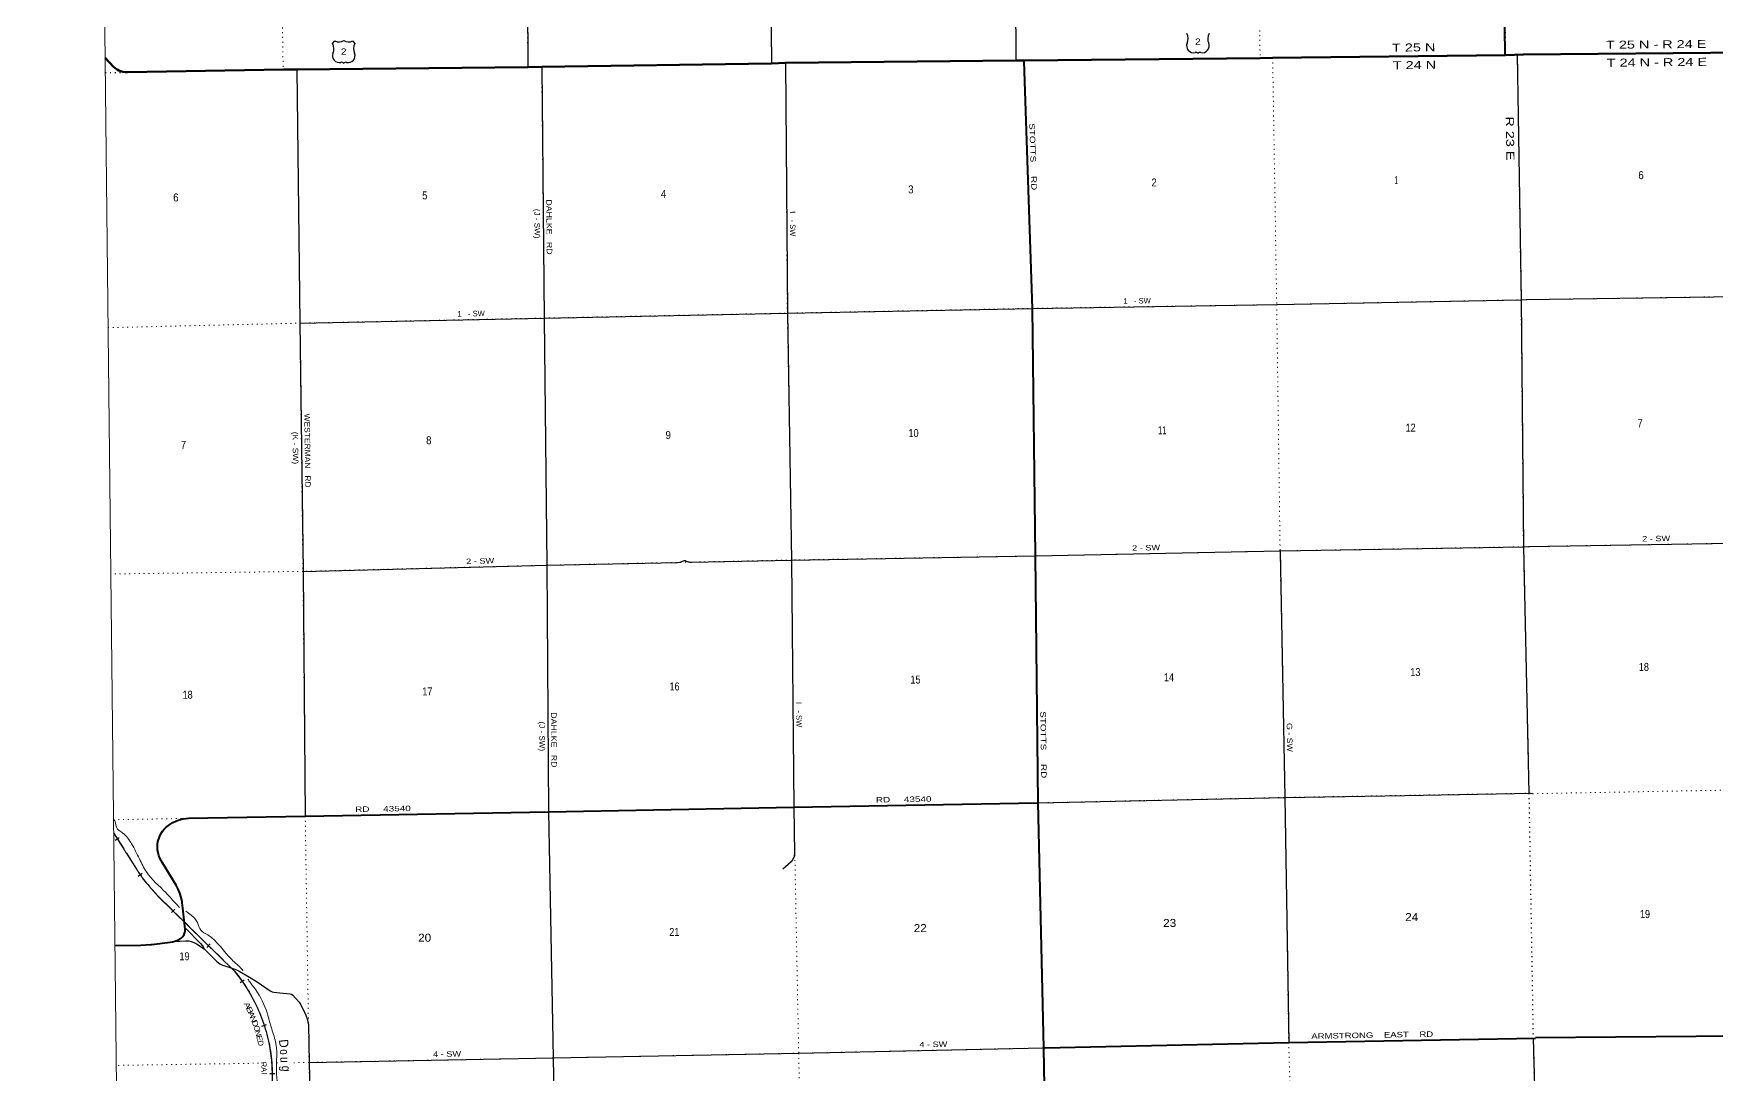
# Model space of a CAD drawing. Header units: feet. Extents: x 246606 to 497223, y 1368 to 189004.
# Drawn here: x 246606 to 283413, y 20790 to 43570 of the extents above; entities that cross this region are included whole.
import ezdxf
from ezdxf.enums import TextEntityAlignment as Align

# ---------------------------------------------------------------- set-up
doc = ezdxf.new("R2010")
doc.units = ezdxf.units.FT
doc.header["$LTSCALE"] = 70
doc.linetypes.add('DOTTED', pattern=[1.5, 0.3, -1.2])
doc.linetypes.add('LONG_DASHED', pattern=[7.5, 6, -1.5])
for name, color, linetype, lineweight in [('16', 7, 'Continuous', 25), ('20', 7, 'Continuous', 70), ('26', 7, 'Continuous', 40), ('29', 7, 'Continuous', 25), ('30', 7, 'Continuous', 25), ('34', 7, 'Continuous', 25), ('39', 7, 'Continuous', 13), ('4', 7, 'Continuous', 13), ('6', 7, 'DOTTED', 25), ('63', 7, 'Continuous', 25), ('7', 7, 'DOTTED', 13)]:
    doc.layers.add(name, color=color, linetype=linetype, lineweight=lineweight)
doc.layers.add('27', color=7, linetype='Continuous')
doc.layers.add('41', color=7, linetype='Continuous')

msp = doc.modelspace()

# ---------------------------------------------------------------- linework, layer by layer
at = {"layer": '16'}
for p, q in [((253145.45, 43353.14), (253196.76, 43411.9)), ((253388.52, 43417.87), (253388.24, 43417.67)), ((253580.61, 43411.99), (253632, 43353.14))]:
    msp.add_line(p, q, dxfattribs=at)
for centre, radius, start, end in [((271637.14, 43459.69), 222.05, 332.97043, 29.75871), ((272509.64, 43459.69), 222.05, 150.24129, 207.02957), ((253291.66, 43087.61), 151.42, 159.09177, 283.81923), ((252952.47, 43242.51), 222.05, 332.97043, 29.75871), ((253287.84, 43569.56), 182.07, 239.97227, 303.45418), ((253489.62, 43569.06), 181.52, 236.33975, 300.08743), ((253489.61, 43569.56), 182.07, 236.54582, 236.59441), ((253485.78, 43087.61), 151.42, 256.18077, 20.90823), ((253824.97, 43242.51), 222.05, 150.24129, 207.02957), ((271976.33, 43304.79), 151.42, 159.09177, 283.81923), ((272170.45, 43304.79), 151.42, 256.18077, 20.90823)]:
    msp.add_arc(centre, radius, start, end, dxfattribs=at)
for centre, major_axis, start_param, end_param in [((272031.67, 43105.97), (-19.56, 51.67), 4.95877769, 6.28318531), ((272115.12, 43105.97), (19.56, 51.67), 0, 1.32637542), ((253347, 42888.79), (-19.56, 51.67), 4.95877769, 6.28318531), ((253430.45, 42888.79), (19.56, 51.67), 0, 1.32637542)]:
    msp.add_ellipse(centre, major_axis=major_axis, ratio=0.929097, start_param=start_param, end_param=end_param, dxfattribs=at)
at = {"layer": '20'}
msp.add_line((278797.13, 43099.33), (279191.06, 43111.4), dxfattribs=at)
for points in [[(268271.51, 42984.33), (273431.86, 43035.37), (273707.15, 43040.51), (278797.13, 43099.33)], [(279190.23, 43111.37), (284106.74, 43157.94), (284297.91, 43161.7), (289466.07, 43221.04), (289609, 43218.31), (294756.91, 43291.57)], [(268271.51, 42984.33), (268090.66, 42981.58), (263054.91, 42929.03), (262745.47, 42919.72), (257719.87, 42843.04), (257414.43, 42837.77), (252366.62, 42785.17), (252071.22, 42783.98), (248662.71, 42725.33), (248652.62, 42725.34), (248606, 42728.33), (248559.94, 42736.19), (248514.95, 42748.81), (248471.53, 42766.07), (248430.15, 42787.77), (248391.27, 42813.67), (248355.31, 42843.5), (248167.98, 43037.81)]]:
    msp.add_lwpolyline(points, dxfattribs=at)
at = {"layer": '26'}
for points in [[(278797.13, 43099.33), (278796.79, 43124.33), (278736.67, 47591.36)], [(279457.01, 21596.17), (284731.93, 21637.76), (290040.14, 21791.07), (295360.52, 21934.42), (295244.66, 27272.7), (295244.16, 27295.6), (295243.63, 27322.7), (295139.85, 32655.04), (295047.57, 38022.58), (294960.57, 43270.44), (294960.16, 43295.44)], [(268580.31, 26732.92), (268580.31, 26732.95), (268516.95, 32136.81), (268455.54, 37556.79), (268272.36, 42959.33), (268271.51, 42984.33)], [(248381.75, 23611.94), (248950.62, 23617.29), (249165.96, 23632.63), (249194.62, 23636.39), (249593.78, 23685.52), (249644.18, 23692.9), (249693.52, 23705.5), (249741.29, 23723.19), (249786.94, 23745.78), (249829.98, 23773.02), (249854.33, 23791.45), (249870.79, 23809.4), (249885.29, 23828.96), (249897.66, 23849.93), (249907.77, 23872.08), (249915.51, 23895.17), (249920.79, 23918.93), (249923.56, 23943.12), (249923.79, 23967.47), (249923.55, 23972.01), (249871.89, 24426.17), (249854.12, 24543.25), (249851.46, 24565.7), (249833.78, 24661.71), (249806.15, 24755.35), (249768.89, 24845.59), (249722.4, 24931.43), (249426.84, 25416.83), (249393.06, 25468.49), (249364.86, 25523.39), (249342.55, 25580.94), (249326.38, 25640.5), (249316.53, 25701.43), (249313.09, 25763.06), (249316.12, 25824.7), (249325.58, 25885.7), (249341.36, 25945.37), (249363.29, 26003.06), (249391.13, 26058.15), (249424.58, 26110.02), (249463.26, 26158.11), (249506.76, 26201.9), (249554.6, 26240.9), (249582.22, 26259.92), (249648.01, 26301.2), (249717.76, 26335.37), (249790.7, 26362.06), (249866.02, 26380.98), (249942.92, 26391.93), (249991.51, 26394.66), (252547.17, 26442.64), (257868.12, 26534.62), (263235.26, 26636.85), (268557.32, 26732.51), (268580.31, 26732.92)], [(268797.27, 15973.95), (268699.8, 21363.57), (268699.66, 21369.64), (268580.31, 26732.92)], [(268699.66, 21369.64), (268722.77, 21370.15), (274058.81, 21487.93), (279457.61, 21580.93)]]:
    msp.add_lwpolyline(points, dxfattribs=at)
at = {"layer": '29'}
for p, q in [((257391.48, 47337.58), (257414.43, 42837.77)), ((262708.37, 47398.91), (262745.47, 42919.72)), ((268064.1, 47461.94), (268090.66, 42981.58)), ((279056.31, 43112.46), (279141.65, 37742.93)), ((279324.18, 32342.05), (284470.38, 32428.54)), ((276598.92, 26896.13), (279391.21, 26944.82)), ((263233.26, 26632.82), (263244.51, 26633.03)), ((279403.88, 21580), (279502.48, 17956.05))]:
    msp.add_line(p, q, dxfattribs=at)
for points in [[(252366.62, 42785.17), (252428.54, 37238.3), (252498.06, 31800.23), (252547.17, 26442.64)], [(257719.87, 42843.04), (257773.58, 37336.42), (257832.91, 31934.56), (257868.12, 26534.62), (257971.6, 21149.05), (258065, 15771.5), (258087.53, 12585.12), (258093.02, 12306.9), (258095.08, 11811.18), (258095.08, 11554.07), (258106.39, 11032.64)], [(263054.91, 42929.03), (263092.43, 37452.56), (263185.96, 32040.76), (263235.26, 26636.85), (263252, 25623.1)], [(279254.97, 37747.92), (284381.87, 37824.32), (289728.9, 37913.5)], [(252428.56, 37232.26), (257773.55, 37344.47), (263092.43, 37452.56), (268455.54, 37556.79), (273796.62, 37638.77), (279141.65, 37742.93), (279257.46, 37748.03)], [(279141.65, 37742.93), (279192.95, 32339.03), (279312.54, 26943.46)], [(260687.41, 31995.48), (260733.67, 31999.63), (260761.34, 32005.96), (260820, 32028.63), (260841.66, 32034.31), (260854.33, 32034.31), (260865.33, 32032.64), (260922.66, 32011.29), (260935.65, 32006.97), (260957.32, 32003.29), (260992.96, 32000.88)], [(260992.96, 32000.88), (263185.93, 32048.82), (268516.95, 32136.81), (273869.98, 32247.04), (279192.95, 32339.03), (279324.38, 32342.05)], [(273869.98, 32247.04), (273975.51, 26851.42), (274058.81, 21487.93)], [(252498.06, 31800.23), (257842.97, 31932.59), (260687.41, 31995.48)], [(268582.32, 26732.96), (273975.51, 26851.42), (276598.92, 26896.13)], [(263252, 25623.1), (263241.64, 25560.74), (263227.89, 25519.49), (263201.21, 25474.99), (263176.14, 25445.05), (262995.01, 25280.01)], [(249926.15, 23992.91), (250259.29, 23655.48), (250301.34, 23605.32), (250315.9, 23579.43), (250339.34, 23538.16)], [(249670.67, 23700), (249938.27, 23712.91), (249997.3, 23710.49), (250051.48, 23699.96), (250112.12, 23678.13), (250167.92, 23648.19), (250339.34, 23538.16)], [(250339.34, 23538.16), (250616.7, 23260.67), (250675.72, 23212.93), (250704.83, 23195.13), (250742.84, 23179.76), (250982.19, 23098.86), (251041.22, 23075.39), (251098.63, 23047.08), (251328.28, 22917.64), (251493.24, 22817.32), (251781.11, 22616.68), (251819.91, 22597.25), (251861.97, 22587.55), (251988.12, 22571.37), (252214.53, 22551.95), (252246.86, 22543.85), (252279.22, 22526.06), (252337.44, 22458.11), (252411.82, 22370.72), (252450.65, 22312.48), (252557.38, 22085.95), (252593.76, 21986.44), (252606.7, 21931.42), (252614.79, 21878.67)], [(252614.79, 21878.67), (252630.58, 21050.95), (252658.73, 19727.42), (252658.73, 19515.87), (252664.42, 19057.79), (252672.56, 18693.29), (252683.94, 18288.09), (252698.18, 17535.07)], [(252630.58, 21050.95), (257971.6, 21149.05), (263340.74, 21253.31), (268697.77, 21369.6)]]:
    msp.add_lwpolyline(points, dxfattribs=at)
at = {"layer": '34', "lineweight": 13}
msp.add_line((248353.9, 26078.23), (248867.21, 25263.25), dxfattribs=at)
msp.add_lwpolyline([(249130.75, 24911.33), (249332.48, 24687.04), (250991.31, 23057.44)], dxfattribs=at)
for centre, radius, start, end in [((251153.5, 26700.73), 2700.64, 212.1592, 221.4972), ((248215.8, 20750.91), 3608.81, 0.62588, 39.72763)]:
    msp.add_arc(centre, radius, start, end, dxfattribs=at)
at = {"layer": '39'}
for points in [[(248351.28, 26378.04), (248356.52, 26375.03), (248418.47, 26200.38), (248559.65, 26070.03), (248749.48, 25833.12), (248919.55, 25509.52), (249073.41, 25220.1), (249497.18, 24768.61), (249745.42, 24497.7), (249795.19, 24445.53)], [(249936.37, 24360.35), (250051.74, 24277.37), (250189.03, 24112.76), (250262.01, 23949.9), (250415.16, 23841.76), (250937.75, 23302.04), (251158.93, 23092.68), (251185.41, 23059.97)], [(251292.89, 22871.5), (251339.62, 22809.19), (251636.84, 22336.03), (251813.83, 21784.86), (251905.52, 21462.95), (251922.55, 20707.7), (251915.9, 19839.55), (251888.55, 19806.22)]]:
    msp.add_spline(points, degree=3, dxfattribs=at)
at = {"layer": '4'}
msp.add_lwpolyline([(246606.45, 184933.96), (277430.77, 185294.38), (308254.57, 185697.19), (339077.78, 186142.4), (369900.35, 186630.01), (400722.22, 187160.02), (431543.33, 187732.43), (462363.63, 188347.22), (493183.04, 189004.41), (497222.97, 5471.78), (466151.09, 4809.2), (435078.34, 4189.37), (404004.75, 3612.28), (372930.4, 3077.93), (341855.35, 2586.32), (310779.64, 2137.47), (279703.36, 1731.35), (248626.54, 1367.98)], close=True, dxfattribs=at)
at = {"layer": '6'}
msp.add_line((278736.67, 47591.36), (278797.13, 43099.33), dxfattribs=at)
for points in [[(279190.23, 43111.37), (284106.74, 43157.94), (284297.91, 43161.7), (289466.07, 43221.04), (289609, 43218.31), (294756.91, 43291.57), (294960.16, 43295.44), (300102.03, 43368.64), (300244.9, 43371.96), (305475.14, 43466.12), (305575.75, 43469.06), (310210.61, 43503.18)], [(248171.52, 42715.84), (252065.2, 42783.95), (252366.62, 42785.17), (257414.43, 42837.77), (257719.87, 42843.04), (262745.47, 42919.72), (263054.91, 42929.03), (268090.66, 42981.58), (268271.51, 42984.33), (273431.86, 43035.37), (273707.15, 43040.51), (278797.13, 43099.33), (279056.31, 43112.46), (279191.06, 43111.36)], [(279056.31, 43112.46), (279141.65, 37742.93), (279192.95, 32339.03), (279312.54, 26943.46), (279403.88, 21580), (279502.47, 17956.41)]]:
    msp.add_lwpolyline(points, dxfattribs=at)
at = {"layer": '63'}
for p, q in [((248386.04, 25917.92), (248479.63, 25976.87)), ((248889.62, 25127.65), (248979.94, 25191.52)), ((249618.94, 24330.63), (249696.46, 24409.53)), ((250391.68, 23567.85), (250469.19, 23646.76)), ((251121.84, 22799.03), (251212.3, 22862.68)), ((251595.88, 21844.76), (251700.98, 21879.26)), ((251770.68, 20807.23), (251881.27, 20809.68))]:
    msp.add_line(p, q, dxfattribs=at)
at = {"layer": '63', "linetype": 'LONG_DASHED'}
msp.add_lwpolyline([(248354.6, 26079.19), (248868.14, 25263.84), (248876.7, 25250.29), (248902.21, 25210.86), (248928.5, 25171.76), (248955.77, 25133.19), (248983.29, 25095.16), (249011.57, 25057.48), (249040.86, 25020.31), (249070.36, 24983.7), (249100.48, 24947.62), (249131.57, 24912.06), (249333.28, 24687.8), (250992.12, 23058.18), (251032.26, 23009.33), (251071.01, 22959.86), (251108.94, 22909.71), (251146.53, 22858.81), (251182.8, 22807.28), (251217.99, 22755.32), (251252.86, 22702.64), (251286.4, 22649.3), (251318.86, 22595.54), (251350.73, 22540.82), (251381.29, 22485.96), (251411.3, 22430.64), (251440.21, 22374.39), (251467.82, 22318.02), (251494.6, 22260.95), (251520.59, 22203.69), (251545.46, 22145.52), (251569.33, 22087.43), (251592.08, 22028.42), (251613.82, 21969.5), (251634.72, 21909.9), (251654.33, 21850.15), (251672.87, 21790), (251690.63, 21729.66), (251707.05, 21668.67), (251722.68, 21607.5), (251737.01, 21546.19), (251750.57, 21484.7), (251762.55, 21422.84), (251773.74, 21360.8), (251783.92, 21298.85), (251793.03, 21236.49), (251800.85, 21173.99), (251807.6, 21111.07), (251813.62, 21048.48), (251818.07, 20985.52), (251821.49, 20922.66), (251824.13, 20859.62), (251825.53, 20796.93), (251825.5, 20790.34), (251857.48, 18630.37)], dxfattribs=at)
at = {"layer": '7'}
for p, q in [((273402.65, 47526.05), (273431.86, 43035.37)), ((251986.63, 47276.52), (252065.2, 42783.95)), ((257414.43, 42837.77), (257391.48, 47337.58)), ((262708.37, 47398.91), (262745.47, 42919.72)), ((268090.66, 42981.58), (268064.1, 47461.94)), ((251523.46, 21034.09), (248410.64, 20986.68)), ((251939.27, 21040.42), (251769.73, 21037.84))]:
    msp.add_line(p, q, dxfattribs=at)
for points in [[(252366.62, 42785.17), (252428.56, 37232.26), (252498.06, 31800.23), (252547.17, 26442.64), (252630.58, 21050.95), (252737.92, 15705.69), (252780.79, 10402.46), (252823.7, 5089.16), (252909.92, 1415.54)], [(258247.46, 1475.91), (258136.7, 5158.95), (258107.87, 10468.28), (258065, 15771.5), (257971.6, 21149.05), (257868.12, 26534.62), (257832.91, 31934.56), (257773.55, 37344.47), (257719.87, 42843.04)], [(263054.91, 42929.03), (263092.43, 37452.56), (263185.93, 32048.82), (263235.26, 26636.85), (263340.74, 21253.31), (263444.15, 15883.86), (263539.56, 10506.32), (263512.41, 5124.25), (263579.06, 1537.49)], [(268995.38, 1601.33), (268967.86, 5253.03), (268900.71, 10598.46), (268797.27, 15973.95), (268697.77, 21369.6), (268582.32, 26732.96), (268516.95, 32136.81), (268455.54, 37556.79), (268271.51, 42984.33)], [(273707.15, 43040.51), (273796.62, 37638.77), (273869.98, 32247.04), (273975.51, 26851.42), (274058.81, 21487.93), (274216.62, 16084.45), (274253.84, 10684.52), (274353.15, 5337.21), (274385.37, 1666.14)], [(279254.97, 37747.92), (284381.87, 37824.32), (289728.9, 37913.5), (295047.57, 38022.58), (300360, 38153.76), (305678.31, 38303.14), (310280.43, 38427.7)], [(248232.94, 37133.9), (252428.56, 37232.26), (257773.55, 37344.47), (263092.43, 37452.56), (268455.54, 37556.79), (273796.62, 37638.77), (279257.5, 37745.19)], [(310354.22, 33063.2), (305784.37, 32969.99), (300454.19, 32798.34), (295139.85, 32655.04), (289833.13, 32560.19), (284470.38, 32428.54), (279324.18, 32342.05)], [(279324.38, 32342.05), (279192.95, 32339.03), (273869.98, 32247.04), (268516.95, 32136.81), (263185.93, 32048.82), (257832.91, 31934.56), (252498.06, 31800.23), (248292.27, 31742.7)], [(279392.27, 26933.95), (284601.19, 27029.12), (289933.84, 27150.41), (295244.12, 27297.7), (300554.54, 27428.86), (305898.83, 27598.63), (310427.42, 27742.15)], [(248351.47, 26363.1), (252547.17, 26442.64), (257868.12, 26534.62), (263235.26, 26636.85), (268582.32, 26732.96), (273975.51, 26851.42), (279391.21, 26944.82)], [(310500.9, 22401.23), (306003.1, 22241.28), (300644.5, 22095.57), (295360.52, 21934.42), (290040.14, 21791.07), (284731.93, 21637.76), (279457.01, 21596.17)], [(279457.61, 21580.93), (274058.81, 21487.93), (268697.77, 21369.6), (263340.74, 21253.31), (257971.6, 21149.05), (252630.58, 21050.95), (252207.18, 21044.5)]]:
    msp.add_lwpolyline(points, dxfattribs=at)

# ---------------------------------------------------------------- texts
at = {"layer": '16', "width": 1.2}
for p in [(272072.04, 43323.28), (253387.38, 43106.1)]:
    msp.add_text(' 2 ', height=140, dxfattribs=at).set_placement(p, align=Align.CENTER)
at = {"layer": '27'}
for s, rotation, width, p in [('STOTTS     RD', 271.942, 1.35, (268383.02, 41607.29)), ('STOTTS     RD', 270.672, 1.35, (268626.8, 28738.62)), ('RD     43540', 1.03, 1.35, (265029.02, 26739.1)), ('RD     43540', 0.99, 1.35, (253639.56, 26531.53)), ('ARMSTRONG    EAST    RD', 0.987, 1.3, (274554.35, 21567.03))]:
    msp.add_text(s, height=120, rotation=rotation, dxfattribs=dict(at, width=width)).set_placement(p)
at = {"layer": '30'}
for s, rotation, width, p in [('DAHLKE   RD', 270.559, 1.2, (257818.2, 39941.72)), ('(J - SW)', 270.559, 1.1, (257557.96, 39734.1)), ('WESTERMAN   RD', 270.732, 1.15, (252526.65, 35253.14)), ('(K - SW)', 270.732, 1.15, (252269.01, 34853.92)), ('2 - SW', 0.963, 1.25, (281790.84, 32453.52)), ('2 - SW', 1.419, 1.25, (256067.95, 31958.66)), ('2 - SW', 1.18, 1.25, (270634.4, 32250.43)), ('(J - SW)', 270.374, 1.1, (257665.46, 28512.83)), ('DAHLKE   RD', 270.374, 1.2, (257923.9, 28715.44)), ('G - SW', 271.12, 1.2, (274013.67, 28479.88)), ('4 - SW', 1.244, 1.25, (265980.38, 21380.63)), ('4 - SW', 1.052, 1.25, (255343.78, 21170.8))]:
    msp.add_text(s, height=120, rotation=rotation, dxfattribs=dict(at, width=width)).set_placement(p)
for s, rotation, p in [('I   - SW', 270.393, (263147.14, 39684.54)), ('1   - SW', 0.879, (270444.25, 37657.32)), ('1   - SW', 1.203, (255877.45, 37374.68)), ('I   - SW', 270.522, (263284.27, 28940.32))]:
    msp.add_text(s, height=120, rotation=rotation, dxfattribs=at).set_placement(p)
at = {"layer": '41'}
for s, rotation, width, p in [('D', 275.833, 0.95, (251979.59, 21455.74)), ('o', 273.169, 0.8, (251993.84, 21276.18)), ('u', 270.293, 0.85, (252002.03, 21106.57)), ('g', 269.413, 0.85, (252030.31, 20916.26))]:
    msp.add_text(s, height=200, rotation=rotation, dxfattribs=dict(at, width=width)).set_placement(p, align=Align.CENTER)
at = {"layer": '6', "width": 1.35}
for s, rotation, p in [('T 25 N - R 24 E', 0.543, (281000.66, 43237.07)), ('T 25 N', 0.662, (276318.98, 43175.02)), ('T 24 N', 0.662, (276336.73, 42789.6)), ('T 24 N - R 24 E', 0.543, (281015.63, 42845.48)), ('R 23 E', 270.911, (278806.25, 41757.55))]:
    msp.add_text(s, height=175, rotation=rotation, dxfattribs=at).set_placement(p)
at = {"layer": '63'}
for s, rotation, width, p in [('A', 297.059, 1.4, (251196.08, 22339.5)), ('B', 295.206, 1.45, (251246.63, 22242.36)), ('A', 293.439, 1.3, (251292.44, 22142.4)), ('N', 291.602, 1.2, (251333.04, 22042.5)), ('D', 289.783, 1.2, (251373.39, 21946.64)), ('N', 286.118, 1.1, (251442.92, 21736.38)), ('E', 284.147, 1.25, (251473.34, 21633.02)), ('D', 282.187, 1.05, (251502.89, 21519.74)), ('R', 273.927, 0.9, (251576.36, 21061)), ('A', 272.267, 0.85, (251584.35, 20948.11))]:
    msp.add_text(s, height=120, rotation=rotation, dxfattribs=dict(at, width=width)).set_placement(p)
for s, rotation, p in [('O', 287.757, (251413.83, 21837.78)), ('I', 270.939, (251592.47, 20835.77))]:
    msp.add_text(s, height=120, rotation=rotation, dxfattribs=at).set_placement(p)
at = {"layer": '7'}
for s, rotation, width, p in [('6', 0.524, 0.9, (281707.21, 40384.11)), ('4', 0.231, 0.9, (260325.44, 39973.24)), ('3', 0.231, 0.9, (265735.7, 40073.2)), ('2', 0.231, 0.9, (271055.91, 40224.52)), ('1', 0.231, 0.45, (276374.61, 40275.7)), ('6', 0.231, 0.9, (249658.94, 39897.15)), ('5', 0.231, 0.9, (255104.73, 39942.1)), ('11', 0.231, 0.65, (271201.33, 34802.37)), ('12', 0.231, 0.85, (276614.87, 34858.46)), ('7', 0.524, 0.9, (281686.47, 34955.06)), ('7', 0.231, 0.9, (249824.55, 34480.21)), ('8', 0.231, 0.9, (255192.03, 34582.65)), ('9', 0.231, 0.9, (260428.5, 34696.44)), ('10', 0.231, 0.85, (265742.7, 34739.38)), ('15', 0.231, 0.85, (265784.63, 29344.13)), ('14', 0.231, 0.85, (271329.1, 29395.01)), ('13', 0.231, 0.85, (276718.61, 29507.64)), ('18', 0.524, 0.85, (281717.91, 29620.08)), ('18', 0.231, 0.85, (249863.76, 29011.84)), ('17', 0.231, 0.85, (255107.06, 29083.53)), ('16', 0.231, 0.85, (260514.37, 29193.33)), ('24', 0.231, 1.1, (276606.58, 24144.88)), ('19', 0.524, 0.85, (281741.47, 24211.63)), ('21', 0.231, 0.85, (260509.76, 23819.95)), ('22', 0.231, 1.1, (265856.25, 23903.14)), ('23', 0.231, 1.1, (271311.89, 24016.75)), ('20', 0.231, 1.1, (255016.38, 23694)), ('19', 0.231, 0.85, (249795.26, 23287.25))]:
    msp.add_text(s, height=175, rotation=rotation, dxfattribs=dict(at, width=width)).set_placement(p)

doc.saveas('drawing.dxf')
